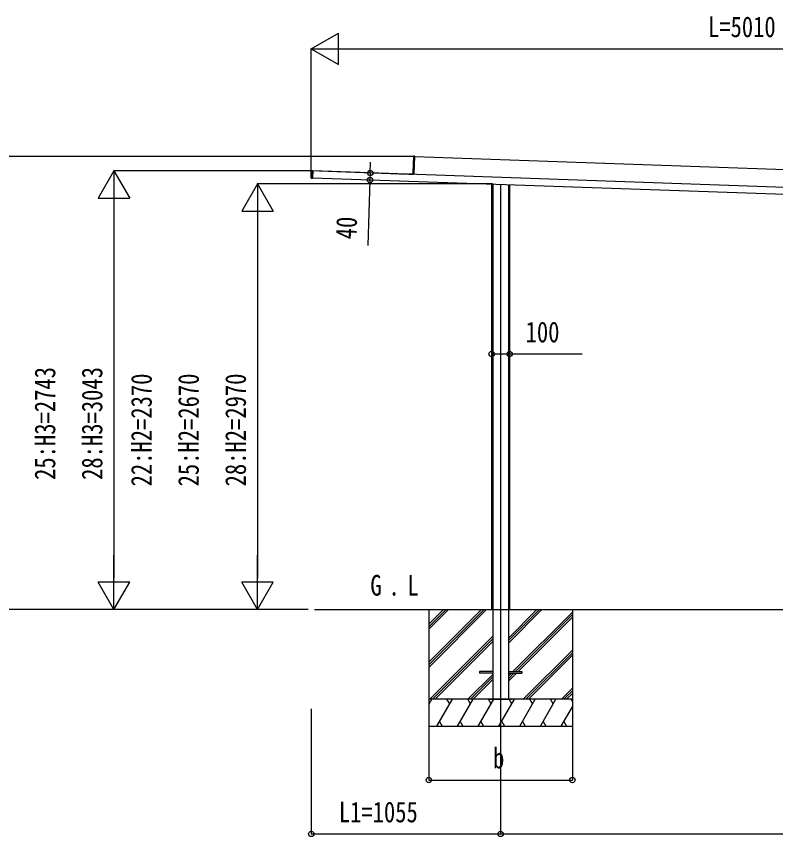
# Model space of a CAD drawing. Units: millimetres, scale not verified. Extents: x -14718 to 14718, y -10397 to 10401.
# Drawn here: x -4611 to -380, y -5976 to -1409 of the extents above; entities that cross this region are included whole.
import ezdxf
from ezdxf.enums import TextEntityAlignment as Align

# ---------------------------------------------------------------- set-up
doc = ezdxf.new("R2010")
doc.units = ezdxf.units.MM
doc.header["$LTSCALE"] = 50
for name, color, linetype in [('0-2_USER1', 3, 'Continuous'), ('0-4_YKK_12', 2, 'Continuous'), ('0-5_YKK_A1', 4, 'Continuous'), ('0-6_YKK_D', 6, 'Continuous')]:
    doc.layers.add(name, color=color, linetype=linetype)
doc.styles.add('ＭＳ ゴシック', font='')
doc.styles.get('ＭＳ ゴシック').set_extended_font_data('MS Gothic')

msp = doc.modelspace()

# ---------------------------------------------------------------- linework, layer by layer
at = {"layer": '0-4_YKK_12'}
msp.add_line((-1912.48, -2342.8), (-1912.48, -5264.1), dxfattribs=at)
at = {"layer": '0-5_YKK_A1'}
for p, q in [((-2395.37, -2186.89), (-2398.59, -2278.98)), ((-2395.37, -2186.89), (-2395.84, -2186.88)), ((-2389.83, -2186.75), (-2395.37, -2186.89)), ((-2395.36, -2186.39), (-2389.82, -2186.25)), ((-2393.38, -2288.16), (-2389.83, -2186.75)), ((-2389.91, -2188.95), (1923.66, -2339.58)), ((-2389.82, -2186.25), (-2389.83, -2186.75)), ((-2968.47, -2309.37), (-2967.03, -2268.31)), ((-2966.56, -2268.33), (-2968, -2309.39)), ((-2966.56, -2268.33), (-2967.03, -2268.31)), ((-2959.02, -2268.13), (-2966.56, -2268.33)), ((-2959.02, -2268.13), (-2960.49, -2310.11)), ((2035.6, -2443.55), (-2959.06, -2269.13)), ((-2923.28, -2270.38), (-2923.27, -2270.08)), ((-2923.27, -2270.08), (-2923.25, -2269.48)), ((-2398.59, -2278.98), (-2399.06, -2278.97)), ((-2398.59, -2278.98), (-2398.87, -2286.99)), ((-2968, -2309.39), (-2968.47, -2309.37)), ((-2960.5, -2310.61), (-2968.01, -2309.88)), ((-2968, -2309.39), (-2960.49, -2310.11)), ((-2960.49, -2310.11), (-2960.5, -2310.61)), ((2034.2, -2483.53), (-2960.45, -2309.11)), ((-2428.38, -2287.66), (-2428.37, -2287.36)), ((-2428.37, -2287.36), (-2428.35, -2286.76)), ((-2428.35, -2286.76), (-2428.34, -2286.46)), ((-2424.38, -2287.8), (-2424.36, -2287.1)), ((-2393.39, -2288.19), (-2424.36, -2287.1)), ((-2398.87, -2286.99), (-2399.34, -2286.98)), ((-2393.38, -2288.16), (-2393.4, -2288.89)), ((-1962.48, -2343.96), (-1962.48, -4711.6)), ((-1955.61, -2344.2), (-1955.61, -5211.6)), ((-1869.34, -2347.21), (-1869.34, -5211.6)), ((-1862.48, -2347.45), (-1862.48, -4711.6)), ((-2949.96, -4711.6), (3140.99, -4711.6)), ((-2312.48, -4711.6), (-2312.48, -5361.6)), ((-2312.48, -5005.58), (-2018.5, -4711.6)), ((-2312.48, -5019.72), (-2004.35, -4711.6)), ((-2312.48, -5033.86), (-1990.21, -4711.6)), ((-2312.48, -4793.44), (-2230.63, -4711.6)), ((-2312.48, -4807.59), (-2216.49, -4711.6)), ((-2312.48, -4821.73), (-2202.35, -4711.6)), ((-1869.34, -4899.09), (-1681.84, -4711.6)), ((-1869.34, -4884.95), (-1695.99, -4711.6)), ((-1869.34, -4870.81), (-1710.13, -4711.6)), ((-1843.5, -5057.1), (-1512.48, -4726.08)), ((-1829.36, -5057.1), (-1512.48, -4740.22)), ((-1512.48, -4711.6), (-1512.48, -5361.6)), ((-1815.21, -5057.1), (-1512.48, -4754.36)), ((-2306.37, -5211.6), (-1955.61, -4860.85)), ((-2292.22, -5211.6), (-1955.61, -4874.99)), ((-2278.08, -5211.6), (-1955.61, -4889.13)), ((-1785.87, -5211.6), (-1512.48, -4938.21)), ((-1771.72, -5211.6), (-1512.48, -4952.35)), ((-1757.58, -5211.6), (-1512.48, -4966.49)), ((-2029.98, -5057.1), (-2029.98, -5066.1)), ((-1955.61, -5057.1), (-2029.98, -5057.1)), ((-1955.61, -5066.1), (-2029.98, -5066.1)), ((-1869.34, -5057.1), (-1794.98, -5057.1)), ((-1869.34, -5111.22), (-1824.21, -5066.1)), ((-1869.34, -5082.94), (-1852.5, -5066.1)), ((-1869.34, -5097.08), (-1838.36, -5066.1)), ((-1869.34, -5066.1), (-1794.98, -5066.1)), ((-1794.98, -5057.1), (-1794.98, -5066.1)), ((-2094.23, -5211.6), (-1955.61, -5072.98)), ((-2080.09, -5211.6), (-1955.61, -5087.12)), ((-2065.95, -5211.6), (-1955.61, -5101.26)), ((-1573.73, -5211.6), (-1512.48, -5150.34)), ((-1559.59, -5211.6), (-1512.48, -5164.48)), ((-1545.45, -5211.6), (-1512.48, -5178.63)), ((-1512.48, -5211.6), (-2312.48, -5211.6)), ((-2312.48, -5240.54), (-2295.77, -5211.6)), ((-2310.77, -5237.58), (-2312.48, -5234.62)), ((-2267.93, -5361.6), (-2181.33, -5211.6)), ((-2196.33, -5237.58), (-2211.33, -5211.6)), ((-2152.46, -5361.6), (-2065.86, -5211.6)), ((-2080.86, -5237.58), (-2095.86, -5211.6)), ((-2036.99, -5361.6), (-1950.39, -5211.6)), ((-1965.39, -5237.58), (-1980.39, -5211.6)), ((-1973.38, -5211.6), (-1851.58, -5211.6)), ((-1921.52, -5361.6), (-1834.92, -5211.6)), ((-1849.92, -5237.58), (-1864.92, -5211.6)), ((-1806.05, -5361.6), (-1719.45, -5211.6)), ((-1734.45, -5237.58), (-1749.45, -5211.6)), ((-1690.58, -5361.6), (-1603.98, -5211.6)), ((-1618.98, -5237.58), (-1633.98, -5211.6)), ((-1512.48, -5222.05), (-1518.51, -5211.6)), ((-1575.11, -5361.6), (-1512.48, -5253.12)), ((-2252.93, -5335.62), (-2237.93, -5361.6)), ((-2137.46, -5335.62), (-2122.46, -5361.6)), ((-2021.99, -5335.62), (-2006.99, -5361.6)), ((-1906.52, -5335.62), (-1891.52, -5361.6)), ((-1791.05, -5335.62), (-1776.05, -5361.6)), ((-1675.58, -5335.62), (-1660.58, -5361.6)), ((-1560.11, -5335.62), (-1545.11, -5361.6)), ((-2312.48, -5361.6), (-1512.48, -5361.6))]:
    msp.add_line(p, q, dxfattribs=at)
for points in [[(-2399.34, -2286.98), (-2399.06, -2278.97), (-2395.84, -2186.88)], [(-2966.55, -2267.83), (-2959, -2267.63), (-2959.02, -2268.13)], [(-2923.25, -2269.48), (-2923.24, -2269.18), (-2428.34, -2286.46)], [(-2424.36, -2287.1), (-2424.34, -2286.6), (-2399.66, -2287.47)]]:
    msp.add_lwpolyline(points, dxfattribs=at)
for centre, radius, start, end in [((-2395.34, -2186.89), 0.5, 91.5, 178), ((-2393.31, -2186.71), 2.07, 171.06854, 184.93146), ((-2966.53, -2268.33), 0.5, 91.5, 178), ((-2964.5, -2268.15), 2.07, 171.06854, 184.93146), ((-2967.97, -2309.39), 0.5, 178, 264.5), ((-2965.95, -2309.71), 2.07, 171.06854, 184.93146), ((-2399.84, -2286.96), 0.5, 268, 358), ((-2399.84, -2286.69), 0.765, 269.05171, 301.0406), ((-2399.65, -2287.22), 0.242, 269.80053, 328.78296), ((-2396.77, -2272.2), 15.54, 259.3054, 261.87346), ((-2399.14, -2289.17), 1.85, 83.82294, 99.58333), ((-2402.1, -2287.11), 3.17, 351.51431, 355.97407), ((-2399.87, -2286.96), 1, 337.89786, 358), ((-2393.42, -2288.16), 0.046, 321.12762, 0.80407)]:
    msp.add_arc(centre, radius, start, end, dxfattribs=at)
for centre, ratio, start_param in [((-2406.46, -2287.73), 0.038227, 0), ((-2406.44, -2287.73), 0.061163, 0.0374041)]:
    msp.add_ellipse(centre, major_axis=(13.07, -0.46), ratio=ratio, start_param=start_param, end_param=0.962078, dxfattribs=at)
at = {"layer": '0-6_YKK_D'}
for p, q in [((-2967.43, -1588.84), (-2815.88, -1501.34)), ((-2815.88, -1676.34), (-2815.88, -1501.34)), ((-2967.43, -2307.38), (-2967.43, -1587.84)), ((-2967.43, -1588.84), (-2815.88, -1676.34)), ((-2967.43, -1588.84), (-2664.32, -1588.84)), ((-2792.43, -1588.84), (1867.58, -1588.84)), ((-2393.91, -2188.84), (-4868.43, -2188.84)), ((-2639.15, -2280.3), (-2637.07, -2220.84)), ((-4067.43, -2268.9), (-4154.93, -2420.46)), ((-2966.55, -2268.9), (-4068.43, -2268.9)), ((-4067.43, -2268.9), (-3979.93, -2420.46)), ((-4067.43, -2268.9), (-4067.43, -2572.01)), ((-2639.15, -2280.3), (-2640.54, -2320.28)), ((-2659.1, -2319.63), (-2639.54, -2320.31)), ((-2640.54, -2320.28), (-2653.24, -2683.86)), ((-3267.43, -2341.18), (-3354.93, -2492.73)), ((-1957.18, -2341.18), (-3268.43, -2341.18)), ((-3267.43, -2341.18), (-3179.93, -2492.73)), ((-3267.43, -2341.18), (-3267.43, -2644.29)), ((-4154.93, -2420.46), (-3979.93, -2420.46)), ((-4067.43, -2443.9), (-4067.43, -4536.6)), ((-3354.93, -2492.73), (-3179.93, -2492.73)), ((-3267.43, -2516.18), (-3267.43, -4536.6)), ((-4067.43, -4711.6), (-4067.43, -4408.49)), ((-3267.43, -4711.6), (-3267.43, -4408.49)), ((-4067.43, -4711.6), (-4154.93, -4560.05)), ((-3979.93, -4560.05), (-4154.93, -4560.05)), ((-4067.43, -4711.6), (-3979.93, -4560.05)), ((-3267.43, -4711.6), (-3354.93, -4560.05)), ((-3179.93, -4560.05), (-3354.93, -4560.05)), ((-3267.43, -4711.6), (-3179.93, -4560.05)), ((-2984.3, -4711.6), (-4868.43, -4711.6)), ((-2984.3, -4711.6), (-4068.43, -4711.6)), ((-2984.3, -4711.6), (-3268.43, -4711.6)), ((-2967.43, -5264.1), (-2967.43, -5962.6)), ((-1912.48, -5265.1), (-1912.48, -5962.6)), ((-1912.48, -5265.1), (-1912.48, -5962.6)), ((-2312.48, -5362.6), (-2312.48, -5662.6)), ((-1512.48, -5362.6), (-1512.48, -5662.6)), ((-2312.48, -5661.6), (-1512.48, -5661.6)), ((-2967.43, -5961.6), (-1912.48, -5961.6)), ((-1912.48, -5961.6), (1829.52, -5961.6))]:
    msp.add_line(p, q, dxfattribs=at)
msp.add_lwpolyline([(-1962.48, -3288.59), (-1862.48, -3288.59), (-1457.38, -3288.59)], dxfattribs=at)
for centre in [(-2639.15, -2280.3), (-2640.54, -2320.28), (-1962.48, -3288.59), (-1862.48, -3288.59), (-2312.48, -5661.6), (-1512.48, -5661.6), (-2967.43, -5961.6), (-1912.48, -5961.6), (-1912.48, -5961.6)]:
    msp.add_circle(centre, 14.88, dxfattribs=at)

# ---------------------------------------------------------------- texts
at = {"layer": '0-2_USER1', "style": 'ＭＳ ゴシック', "width": 0.8}
for s, p in [('G', (-2638.5, -4669.1)), ('L', (-2431.63, -4669.1)), ('.', (-2537.7, -4669.1))]:
    msp.add_text(s, height=115.5, dxfattribs=at).set_placement(p, align=Align.BOTTOM_LEFT)
at = {"layer": '0-6_YKK_D', "style": 'ＭＳ ゴシック', "width": 0.8}
for s, p in [('L=5010', (-756.43, -1558.84)), ('100', (-1772.98, -3258.59)), ('b', (-1954.48, -5631.6)), ('L1=1055', (-2814.1, -5931.6))]:
    msp.add_text(s, height=115.5, dxfattribs=at).set_placement(p, align=Align.BOTTOM_LEFT)
for s, rotation, p in [('40', 88, (-2682.18, -2652.83)), ('25:H3=2743', 90, (-4359.93, -3990.05)), ('28:H3=3043', 90, (-4097.43, -3990.05)), ('22:H2=2370', 90, (-3822.43, -4026.19)), ('25:H2=2670', 90, (-3559.93, -4026.19)), ('28:H2=2970', 90, (-3297.43, -4026.19))]:
    msp.add_text(s, height=115.5, rotation=rotation, dxfattribs=at).set_placement(p, align=Align.BOTTOM_LEFT)

doc.saveas('drawing.dxf')
